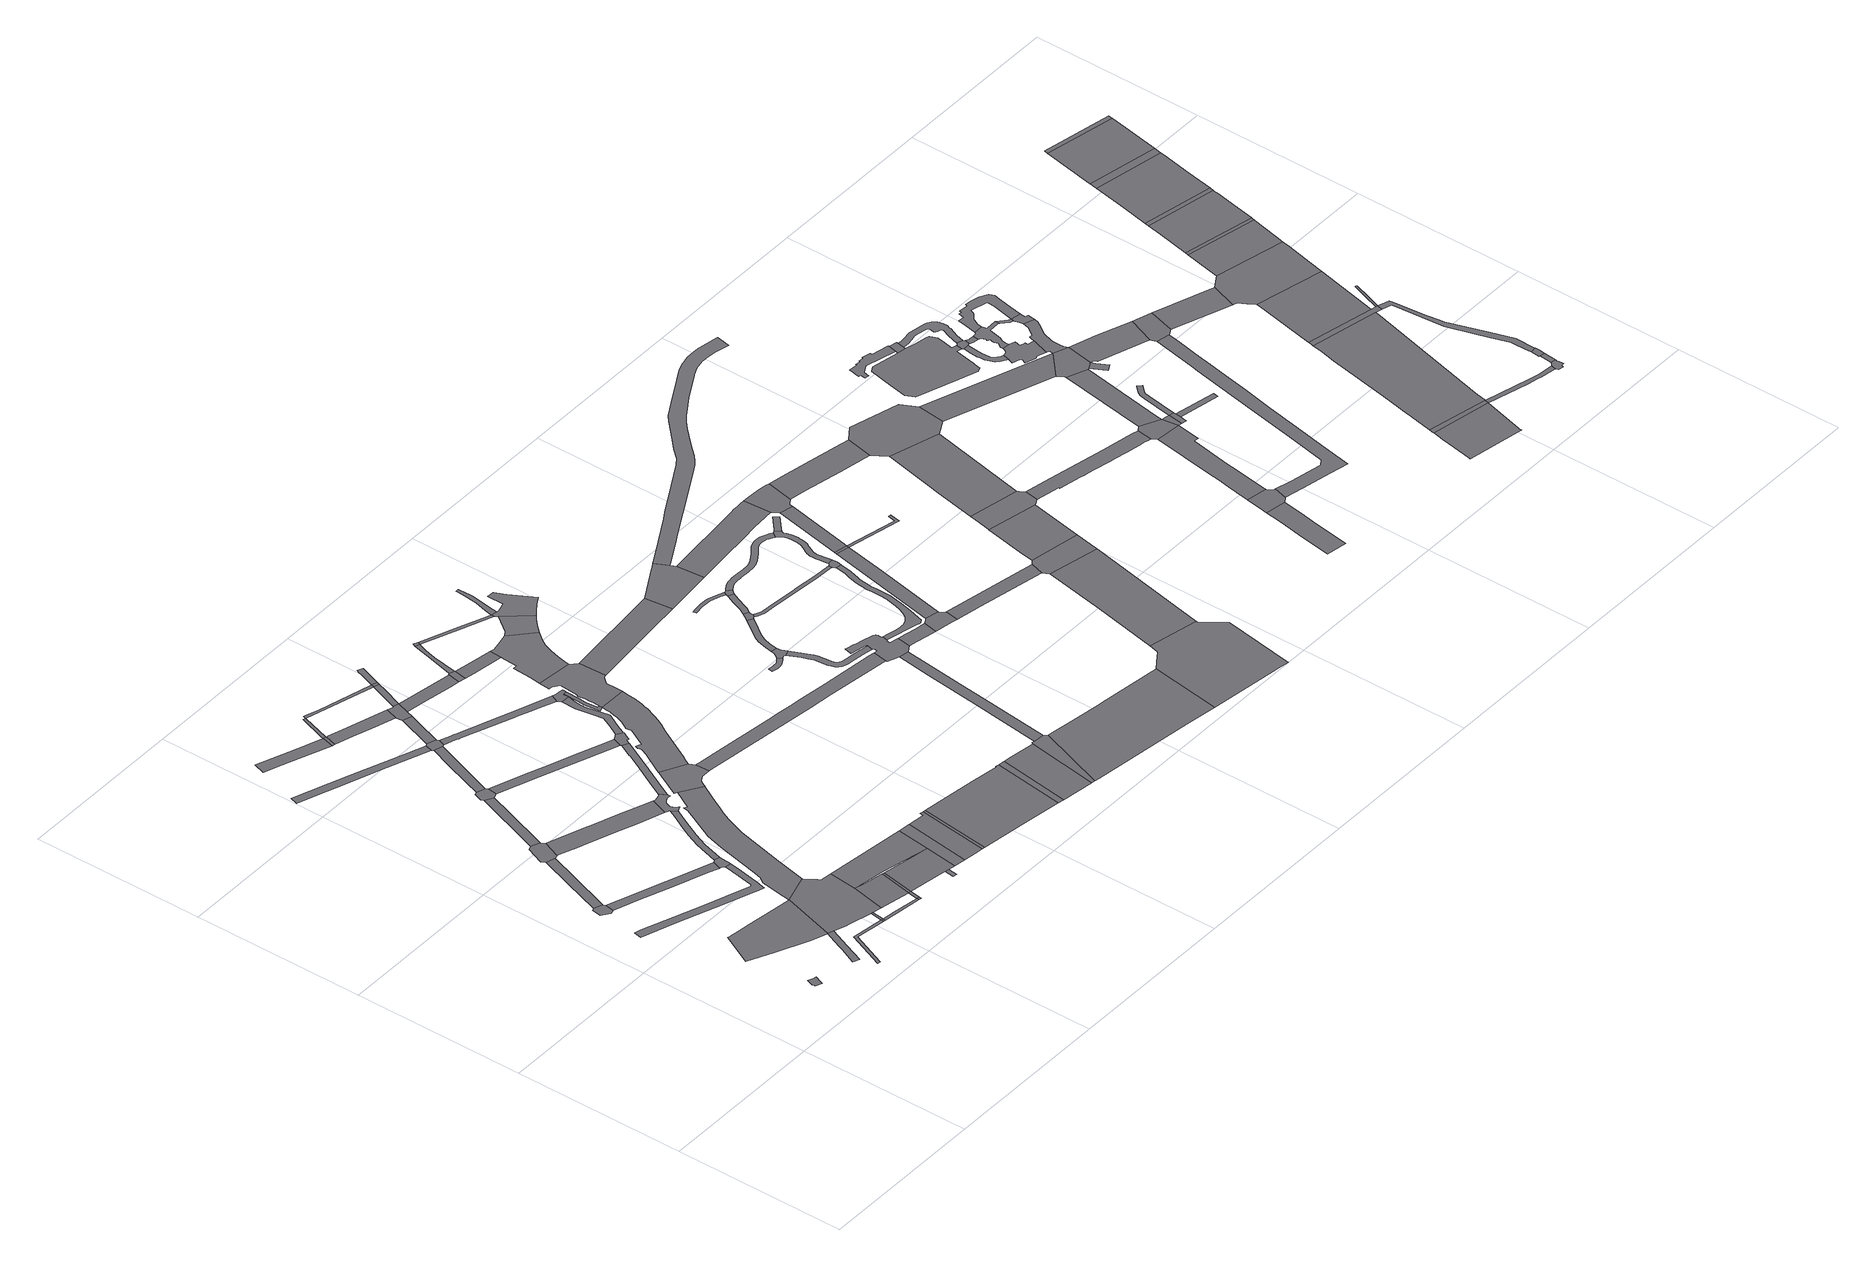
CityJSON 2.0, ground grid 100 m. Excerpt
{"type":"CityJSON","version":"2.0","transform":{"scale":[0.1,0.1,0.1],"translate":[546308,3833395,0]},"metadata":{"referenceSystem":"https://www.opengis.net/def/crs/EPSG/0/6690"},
"CityObjects":{
"road1":{"type":"Road","geometry":[{"type":"MultiSurface","lod":"1","boundaries":[[[0,1,2,3,4,5,6,7]]]}]},
"road2":{"type":"Road","geometry":[{"type":"MultiSurface","lod":"1","boundaries":[[[8,9,10,11,12,13,14]]]}]},
"road3":{"type":"Road","attributes":{"function":"1"},"geometry":[{"type":"MultiSurface","lod":"1","boundaries":[[[15,16,17,18,19,20,21,22,23,24,25,26,27,28,29,30,31,32]]]}]},
"road4":{"type":"Road","attributes":{"RoadStructureAttribute.sectionType":"1"},"geometry":[{"type":"MultiSurface","lod":"1","boundaries":[[[33,34,8,14,35,36]]]}]},
"road5":{"type":"Road","attributes":{"RoadStructureAttribute.sectionType":"1"},"geometry":[{"type":"MultiSurface","lod":"1","boundaries":[[[31,37,38,39,40,41,42,43]]]}]},
"road6":{"type":"Road","attributes":{"RoadStructureAttribute.sectionType":"1"},"geometry":[{"type":"MultiSurface","lod":"1","boundaries":[[[44,45,46,47,48,49,50,51,52,53,54,55,56,57,58,59,60,61,62,63,64,65]]]}]},
"road7":{"type":"Road","attributes":{"RoadStructureAttribute.sectionType":"1"},"geometry":[{"type":"MultiSurface","lod":"1","boundaries":[[[66,67,68,69,70,71]]]}]},
"road8":{"type":"Road","attributes":{"RoadStructureAttribute.sectionType":"1"},"geometry":[{"type":"MultiSurface","lod":"1","boundaries":[[[72,73,74,13,12,75,76,77,78,79]]]}]},
"road9":{"type":"Road","geometry":[{"type":"MultiSurface","lod":"1","boundaries":[[[80,81,82,83,84,85,33,36,86,87,88,89,90,91]]]}]},
"road10":{"type":"Road","geometry":[{"type":"MultiSurface","lod":"1","boundaries":[[[71,70,92,93]]]}]},
"road11":{"type":"Road","geometry":[{"type":"MultiSurface","lod":"1","boundaries":[[[94,71,93,95]]]}]},
"road12":{"type":"Road","geometry":[{"type":"MultiSurface","lod":"1","boundaries":[[[96,97,98,99,32,31,43,100,101,94,95,102,103,104,105]]]}]},
"road13":{"type":"Road","attributes":{"RoadStructureAttribute.sectionType":"1"},"geometry":[{"type":"MultiSurface","lod":"1","boundaries":[[[106,107,108,80,91,109,110]]]}]},
"road14":{"type":"Road","attributes":{"RoadStructureAttribute.sectionType":"1"},"geometry":[{"type":"MultiSurface","lod":"1","boundaries":[[[111,93,92,112,113,114]]]}]},
"road15":{"type":"Road","geometry":[{"type":"MultiSurface","lod":"1","boundaries":[[[115,116,117,79,78,118,119,120,65,64,121,122,123,124]]]}]},
"road16":{"type":"Road","attributes":{"RoadStructureAttribute.sectionType":"1"},"geometry":[{"type":"MultiSurface","lod":"1","boundaries":[[[125,126,127,128,129,130,131,132,133,134]]]}]},
"road17":{"type":"Road","attributes":{"RoadStructureAttribute.sectionType":"1"},"geometry":[{"type":"MultiSurface","lod":"1","boundaries":[[[135,136,137,138,139,140,141,142,143]]]}]},
"road18":{"type":"Road","attributes":{"RoadStructureAttribute.sectionType":"1"},"geometry":[{"type":"MultiSurface","lod":"1","boundaries":[[[144,145,146,147,148,88,87,149,150,151,152,153,154,155]]]}]},
"road19":{"type":"Road","geometry":[{"type":"MultiSurface","lod":"1","boundaries":[[[156,157,158,106,110,159,160,161]]]}]},
"road20":{"type":"Road","attributes":{"function":"1","RoadStructureAttribute.sectionType":"7"},"geometry":[{"type":"MultiSurface","lod":"1","boundaries":[[[162,104,103,163,164,165]]]}]},
"road21":{"type":"Road","geometry":[{"type":"MultiSurface","lod":"1","boundaries":[[[114,113,166,167]]]}]},
"road22":{"type":"Road","geometry":[{"type":"MultiSurface","lod":"1","boundaries":[[[164,168,114,167,169]]]}]},
"road23":{"type":"Road","attributes":{"RoadStructureAttribute.sectionType":"1"},"geometry":[{"type":"MultiSurface","lod":"1","boundaries":[[[170,171,172,173,174,175,115,124,176,177,178,179,180,181]]]}]},
"road24":{"type":"Road","geometry":[{"type":"MultiSurface","lod":"1","boundaries":[[[165,164,169,182]]]}]},
"road25":{"type":"Road","geometry":[{"type":"MultiSurface","lod":"1","boundaries":[[[143,142,183,184]]]}]},
"road26":{"type":"Road","attributes":{"RoadStructureAttribute.sectionType":"1"},"geometry":[{"type":"MultiSurface","lod":"1","boundaries":[[[185,186,187,188,189,190,191,192,193,194,195,196,197,198,32,99,199,200,201,202,203,204,205,206,207,208]]]}]},
"road27":{"type":"Road","attributes":{"RoadStructureAttribute.sectionType":"1"},"geometry":[{"type":"MultiSurface","lod":"1","boundaries":[[[209,210,211,156,161,212,213]]]}]},
"road28":{"type":"Road","attributes":{"RoadStructureAttribute.sectionType":"1"},"geometry":[{"type":"MultiSurface","lod":"1","boundaries":[[[214,215,143,184,216,217]]]}]},
"road29":{"type":"Road","attributes":{"RoadStructureAttribute.sectionType":"1"},"geometry":[{"type":"MultiSurface","lod":"1","boundaries":[[[105,104,218,219,220]]]}]},
"road30":{"type":"Road","geometry":[{"type":"MultiSurface","lod":"1","boundaries":[[[221,182,169,222,223,224,225,219]]]}]},
"road31":{"type":"Road","geometry":[{"type":"MultiSurface","lod":"1","boundaries":[[[223,226,227,224]]]}]},
"road32":{"type":"Road","geometry":[{"type":"MultiSurface","lod":"1","boundaries":[[[228,229,230,231,155,154,232,233,234,235,170,181,236,237,238,239,240,241,242,243,244,245,246,247]]]}]},
"road33":{"type":"Road","attributes":{"RoadStructureAttribute.sectionType":"1"},"geometry":[{"type":"MultiSurface","lod":"1","boundaries":[[[248,249,250,251,184,183,252,253,254,255]]]}]},
"road34":{"type":"Road","geometry":[{"type":"MultiSurface","lod":"1","boundaries":[[[256,134,133,209,213,257,258,259]]]}]},
"road35":{"type":"Road","attributes":{"RoadStructureAttribute.sectionType":"1"},"geometry":[{"type":"MultiSurface","lod":"1","boundaries":[[[260,261,262,263,160,159,264,265,266,267,268]]]}]},
"road36":{"type":"Road","attributes":{"RoadStructureAttribute.sectionType":"1"},"geometry":[{"type":"MultiSurface","lod":"1","boundaries":[[[269,256,259,270,271]]]}]},
"road37":{"type":"Road","attributes":{"RoadStructureAttribute.sectionType":"1"},"geometry":[{"type":"MultiSurface","lod":"1","boundaries":[[[272,273,274,275,217,276,277,278]]]}]},
"road38":{"type":"Road","geometry":[{"type":"MultiSurface","lod":"1","boundaries":[[[220,219,225,279,280]]]}]},
"road39":{"type":"Road","geometry":[{"type":"MultiSurface","lod":"1","boundaries":[[[281,282,283,255,254,269,271,284,285,286]]]}]},
"road40":{"type":"Road","attributes":{"RoadStructureAttribute.sectionType":"1"},"geometry":[{"type":"MultiSurface","lod":"1","boundaries":[[[287,288,289,290,291,292,228,247,293,294,295,296,297,298]]]}]},
"road41":{"type":"Road","geometry":[{"type":"MultiSurface","lod":"1","boundaries":[[[299,300,301,185,208,302,303,304,305,306,307,308]]]}]},
"road42":{"type":"Road","attributes":{"function":"1"},"geometry":[{"type":"MultiSurface","lod":"1","boundaries":[[[309,310,280,279,311,312,313]]]}]},
"road43":{"type":"Road","attributes":{"RoadStructureAttribute.sectionType":"1"},"geometry":[{"type":"MultiSurface","lod":"1","boundaries":[[[277,314,286,285,315,316]]]}]},
"road44":{"type":"Road","attributes":{"RoadStructureAttribute.sectionType":"1"},"geometry":[{"type":"MultiSurface","lod":"1","boundaries":[[[317,318,319,320,321,322,323,324,325,258,257,326,327,328,329,330,331,332,333,334,335,336,337,338]]]}]},
"road45":{"type":"Road","geometry":[{"type":"MultiSurface","lod":"1","boundaries":[[[313,312,339,340]]]}]},
"road46":{"type":"Road","geometry":[{"type":"MultiSurface","lod":"1","boundaries":[[[278,277,316,341]]]}]},
"road47":{"type":"Road","attributes":{"RoadStructureAttribute.sectionType":"1"},"geometry":[{"type":"MultiSurface","lod":"1","boundaries":[[[342,285,284,343,344,345,346]]]}]},
"road48":{"type":"Road","geometry":[{"type":"MultiSurface","lod":"1","boundaries":[[[347,268,267,287,298,348,349,350,351,352,353,354,355,356,357,358]]]}]},
"road49":{"type":"Road","attributes":{"RoadStructureAttribute.sectionType":"1"},"geometry":[{"type":"MultiSurface","lod":"1","boundaries":[[[359,360,361,278,341,362,363]]]}]},
"road50":{"type":"Road","attributes":{"RoadStructureAttribute.sectionType":"1"},"geometry":[{"type":"MultiSurface","lod":"1","boundaries":[[[364,365,366,367,368,369,370,371,372,373,374,375,376,377,378,379,380,381,382,383,384,385,386,387,388,389,299,308,390,391,392,393,394,395,396,397,398,399,400,401,402,403,404]]]}]},
"road51":{"type":"Road","attributes":{"RoadStructureAttribute.sectionType":"1"},"geometry":[{"type":"MultiSurface","lod":"1","boundaries":[[[405,406,407,408,409,410,411,347,358,412,413,414,415,416,417,418,419,420,421,422,423]]]}]},
"road52":{"type":"Road","geometry":[{"type":"MultiSurface","lod":"1","boundaries":[[[424,425,426,427,340,339,428,429,430]]]}]},
"road53":{"type":"Road","geometry":[{"type":"MultiSurface","lod":"1","boundaries":[[[431,432,346,345,433,434,435]]]}]},
"road54":{"type":"Road","geometry":[{"type":"MultiSurface","lod":"1","boundaries":[[[436,437,438,439,440,441,442,443,338,337,405,423,444,445,446]]]}]},
"road55":{"type":"Road","geometry":[{"type":"MultiSurface","lod":"1","boundaries":[[[445,447,448,449,450,451,364,452,453,454,455,456,446]]]}]},
"road56":{"type":"Road","attributes":{"RoadStructureAttribute.sectionType":"1"},"geometry":[{"type":"MultiSurface","lod":"1","boundaries":[[[457,458,431,435,459,460,461]]]}]},
"road57":{"type":"Road","attributes":{"RoadStructureAttribute.sectionType":"1"},"geometry":[{"type":"MultiSurface","lod":"1","boundaries":[[[462,434,433,463,464,465,466]]]}]},
"road58":{"type":"Road","geometry":[{"type":"MultiSurface","lod":"1","boundaries":[[[467,468,469,470,471,472,473,474,475,476,477,452,364,404,478,479,480,481,482,483,484]]]}]},
"road59":{"type":"Road","geometry":[{"type":"MultiSurface","lod":"1","boundaries":[[[485,457,461,486]]]}]},
"road60":{"type":"Road","geometry":[{"type":"MultiSurface","lod":"1","boundaries":[[[430,429,487,488]]]}]},
"road61":{"type":"Road","geometry":[{"type":"MultiSurface","lod":"1","boundaries":[[[489,490,491,466,465,492,493,494,467,484,495,496,497,498,499,500]]]}]},
"road62":{"type":"Road","attributes":{"RoadStructureAttribute.sectionType":"1"},"geometry":[{"type":"MultiSurface","lod":"1","boundaries":[[[501,502,503,504,505,506,507,508,509,510,307,306,511,512,513,514,515,516]]]}]},
"road63":{"type":"Road","attributes":{"RoadStructureAttribute.sectionType":"1"},"geometry":[{"type":"MultiSurface","lod":"1","boundaries":[[[517,518,486,461,519,520,521]]]}]},
"road64":{"type":"Road","attributes":{"RoadStructureAttribute.sectionType":"1"},"geometry":[{"type":"MultiSurface","lod":"1","boundaries":[[[522,523,488,487,524,525]]]}]},
"road65":{"type":"Road","geometry":[{"type":"MultiSurface","lod":"1","boundaries":[[[526,525,524,527,528,529,530,531]]]}]},
"road66":{"type":"Road","attributes":{"RoadStructureAttribute.sectionType":"1"},"geometry":[{"type":"MultiSurface","lod":"1","boundaries":[[[532,533,534,489,500,535,536,537]]]}]},
"road67":{"type":"Road","attributes":{"RoadStructureAttribute.sectionType":"1"},"geometry":[{"type":"MultiSurface","lod":"1","boundaries":[[[538,539,540,541,542,543,544,545,546,547,521,548]]]}]},
"road68":{"type":"Road","attributes":{"RoadStructureAttribute.sectionType":"1"},"geometry":[{"type":"MultiSurface","lod":"1","boundaries":[[[549,483,482,550,551]]]}]},
"road69":{"type":"Road","geometry":[{"type":"MultiSurface","lod":"1","boundaries":[[[552,553,554,548,521,520,555,556,532,537,557,558,559,560,561]]]}]},
"road70":{"type":"Road","geometry":[{"type":"MultiSurface","lod":"1","boundaries":[[[562,563,564,565,566,567,568,569,570,571,572,573,574,575,576,577]]]}]},
"road71":{"type":"Road","geometry":[{"type":"MultiSurface","lod":"1","boundaries":[[[578,579,580,581,562,577,582,583,584,585,586,587,588]]]}]},
"road72":{"type":"Road","attributes":{"RoadStructureAttribute.sectionType":"1"},"geometry":[{"type":"MultiSurface","lod":"1","boundaries":[[[589,590,591,531,530,592,593,594,595]]]}]},
"road73":{"type":"Road","attributes":{"function":"1"},"geometry":[{"type":"MultiSurface","lod":"1","boundaries":[[[596,597,598,599,528,527,600,601,602,603]]]}]},
"road74":{"type":"Road","attributes":{"RoadStructureAttribute.sectionType":"1"},"geometry":[{"type":"MultiSurface","lod":"1","boundaries":[[[604,605,606,607,608,609,610,611,612,613,614,615,616,617,618,585,584,619,620,621,622,623,624,625,626,627,628,629,630,631,632,633,634,635]]]}]},
"road75":{"type":"Road","attributes":{"RoadStructureAttribute.sectionType":"1"},"geometry":[{"type":"MultiSurface","lod":"1","boundaries":[[[636,637,638,639,640,641,578,588,642,643,644,645,646,647]]]}]},
"road76":{"type":"Road","geometry":[{"type":"MultiSurface","lod":"1","boundaries":[[[648,649,650,636,647,651,652,653,654,655,656,657]]]}]},
"road77":{"type":"Road","geometry":[{"type":"MultiSurface","lod":"1","boundaries":[[[658,659,660,661,662,663,664,665,666,667,668,669,670,671,672,635,634,673,674,675,516,515,676,677,678,679,589,595,680,681,682,683,684,685,686]]]}]},
"road78":{"type":"Road","geometry":[{"type":"MultiSurface","lod":"1","boundaries":[[[687,688,689,690,691,692,693,694,695,696,697,698,699,700,701,702,703,704,705,706,707,708]]]}]},
"road79":{"type":"Road","attributes":{"RoadStructureAttribute.sectionType":"1"},"geometry":[{"type":"MultiSurface","lod":"1","boundaries":[[[709,710,711,712,713,648,657,714,715,716,717,718]]]}]},
"road80":{"type":"Road","geometry":[{"type":"MultiSurface","lod":"1","boundaries":[[[719,720,721,549,551,722,723,724,725]]]}]},
"road81":{"type":"Road","geometry":[{"type":"MultiSurface","lod":"1","boundaries":[[[726,727,708,707,709,718,728,729]]]}]},
"road82":{"type":"Road","attributes":{"RoadStructureAttribute.sectionType":"1"},"geometry":[{"type":"MultiSurface","lod":"1","boundaries":[[[730,731,682,681,732,733,734,735]]]}]},
"road83":{"type":"Road","attributes":{"RoadStructureAttribute.sectionType":"1"},"geometry":[{"type":"MultiSurface","lod":"1","boundaries":[[[736,737,738,739,740,741,742,654,653,743,744,745,746,747,748,749,750,751]]]}]},
"road84":{"type":"Road","attributes":{"RoadStructureAttribute.sectionType":"1"},"geometry":[{"type":"MultiSurface","lod":"1","boundaries":[[[752,753,754,755,756,757,758,759,760,761,762,763,764,765,766,767,768,769,770,771,772,773,774,775,776,686,685,777,778,779,780,781,782,783,784,785,786,787,788,789,790,791,792,793,794,795,796,797,798,799,800,801,802]]]}]},
"road85":{"type":"Road","geometry":[{"type":"MultiSurface","lod":"1","boundaries":[[[803,804,735,734,805,806,807,808,809,810]]]}]},
"road86":{"type":"Road","attributes":{"RoadStructureAttribute.sectionType":"1"},"geometry":[{"type":"MultiSurface","lod":"1","boundaries":[[[811,812,813,814,815,816,817,818,819,820,821,822,823,824,825,826,827,828,829,830,831,832,726,729,833,834,835,836,837,838,839,840,841,842,843,844,845,846,847,848,849,850,851,852,853,854,855]]]}]},
"road87":{"type":"Road","attributes":{"RoadStructureAttribute.sectionType":"1"},"geometry":[{"type":"MultiSurface","lod":"1","boundaries":[[[856,803,810,857,858]]]}]},
"road88":{"type":"Road","geometry":[{"type":"MultiSurface","lod":"1","boundaries":[[[859,860,861,862,603,602,863,864,865,866,867,868,869,870]]]}]},
"road89":{"type":"Road","attributes":{"RoadStructureAttribute.sectionType":"1"},"geometry":[{"type":"MultiSurface","lod":"1","boundaries":[[[871,872,873,874,875,724,723,876,877,878,879,880,881,882]]]}]},
"road90":{"type":"Road","geometry":[{"type":"MultiSurface","lod":"1","boundaries":[[[883,884,885,886,887,888,889,751,750,890,891,752,802]]]}]},
"road91":{"type":"Road","attributes":{"RoadStructureAttribute.sectionType":"1"},"geometry":[{"type":"MultiSurface","lod":"1","boundaries":[[[892,855,854,893,894,895,896,897,898,899,900,901,902,903,904,905,906,907,908,909,910,911,912,913,914,915,887,886,916,917,918,919,920,921,922,923,924,925,926,927,928,929,930,931,932,933,934,935,936,937,938]]]}]},
"road92":{"type":"Road","attributes":{"RoadStructureAttribute.sectionType":"1"},"geometry":[{"type":"MultiSurface","lod":"1","boundaries":[[[808,807,939,940,941]]]}]},
"road93":{"type":"Road","geometry":[{"type":"MultiSurface","lod":"1","boundaries":[[[942,856,858,943]]]}]},
"road94":{"type":"Road","geometry":[{"type":"MultiSurface","lod":"1","boundaries":[[[944,945,946,947,948,949,892,938]]]}]},
"road95":{"type":"Road","attributes":{"RoadStructureAttribute.sectionType":"1"},"geometry":[{"type":"MultiSurface","lod":"1","boundaries":[[[950,942,943,951,952,953]]]}]},
"road96":{"type":"Road","attributes":{"RoadStructureAttribute.sectionType":"1"},"geometry":[{"type":"MultiSurface","lod":"1","boundaries":[[[954,955,859,870,956]]]}]},
"road97":{"type":"Road","attributes":{"RoadStructureAttribute.sectionType":"1"},"geometry":[{"type":"MultiSurface","lod":"1","boundaries":[[[957,958,959,960,943,858]]]}]},
"road98":{"type":"Road","geometry":[{"type":"MultiSurface","lod":"1","boundaries":[[[961,962,963,964,882,881,950,953,965,966,967]]]}]},
"road99":{"type":"Road","geometry":[{"type":"MultiSurface","lod":"1","boundaries":[[[968,941,940,954,956,969,970]]]}]},
"road100":{"type":"Road","attributes":{"RoadStructureAttribute.sectionType":"1"},"geometry":[{"type":"MultiSurface","lod":"1","boundaries":[[[971,972,973,974,975,976,977,978,979,980,981,982,983,984,985,986,987,988,989,990,991,992,993,994,995,996,997,998,999,1000,719,725,1001,1002,1003,1004,1005,1006,1007,1008,1009,1010,1011,1012,1013,1014,1015,1016,1017,1018,1019,1020,1021,1022,1023,1024,1025,1026,1027,1028,1029,1030,1031,1032,1033,1034,1035,1036]]]}]},
"road101":{"type":"Road","attributes":{"RoadStructureAttribute.sectionType":"1"},"geometry":[{"type":"MultiSurface","lod":"1","boundaries":[[[1037,1038,1039,968,970,1040]]]}]},
"road102":{"type":"Road","attributes":{"RoadStructureAttribute.sectionType":"1"},"geometry":[{"type":"MultiSurface","lod":"1","boundaries":[[[1041,1042,1043,967,966,1044,1045,1046,1047]]]}]},
"road103":{"type":"Road","geometry":[{"type":"MultiSurface","lod":"1","boundaries":[[[1048,1049,1050,1051,1037,1040,1052,1053,1054,1055,1056,1057]]]}]},
"road104":{"type":"Road","attributes":{"RoadStructureAttribute.sectionType":"1"},"geometry":[{"type":"MultiSurface","lod":"1","boundaries":[[[1058,1059,1060,1061,1048,1057,1062]]]}]},
"road105":{"type":"Road","geometry":[{"type":"MultiSurface","lod":"1","boundaries":[[[1063,1064,1065,1047,1046,1058,1062,1066,1067,1068]]]}]},
"road106":{"type":"Road","attributes":{"RoadStructureAttribute.sectionType":"1"},"geometry":[{"type":"MultiSurface","lod":"1","boundaries":[[[1069,1070,1071,1072,1073,1074,1075,1076,1077]]]}]},
"road107":{"type":"Road","attributes":{"RoadStructureAttribute.sectionType":"1"},"geometry":[{"type":"MultiSurface","lod":"1","boundaries":[[[1078,1079,1080,1055,1054,1081,1082,1083,1084,1085,1086,1087,1088,1089,1090,1091,1092,1093,1094,1095]]]}]},
"road108":{"type":"Road","geometry":[{"type":"MultiSurface","lod":"1","boundaries":[[[1096,1097,1098,1069,1077,1099,1100,1101,1102,1103,1104]]]}]},
"road109":{"type":"Road","attributes":{"RoadStructureAttribute.sectionType":"1"},"geometry":[{"type":"MultiSurface","lod":"1","boundaries":[[[1105,1106,1107,1108,1109,1096,1104,1110,1111,1112,1113,1114,1115,1116]]]}]},
"road110":{"type":"Road","geometry":[{"type":"MultiSurface","lod":"1","boundaries":[[[1117,1118,1119,1120,1121,1122,1123,1124,1125,1126,1127,1128,1129,1130,1131,1132,1133,1134]]]}]},
"road111":{"type":"Road","geometry":[{"type":"MultiSurface","lod":"1","boundaries":[[[1135,1095,1094,1136,1105,1116,1137]]]}]},
"road112":{"type":"Road","attributes":{"RoadStructureAttribute.sectionType":"1"},"geometry":[{"type":"MultiSurface","lod":"1","boundaries":[[[1067,1066,1138,1139]]]}]},
"road113":{"type":"Road","geometry":[{"type":"MultiSurface","lod":"1","boundaries":[[[1140,1141,1142,1143,1144,1145,1146,1147,1148,1149,1150,1151,1152,1153,1154,1155,1156,1157,1158,1159,1160,1161]]]}]},
"road114":{"type":"Road","attributes":{"RoadStructureAttribute.sectionType":"1"},"geometry":[{"type":"MultiSurface","lod":"1","boundaries":[[[1162,1163,1137,1116,1164,1165]]]}]},
"road115":{"type":"Road","geometry":[{"type":"MultiSurface","lod":"1","boundaries":[[[1165,1164,1166,1167,1168,1169]]]}]},
"road116":{"type":"Road","geometry":[{"type":"MultiSurface","lod":"1","boundaries":[[[1170,1134,1133,1161,1160,1171,1172]]]}]},
"road117":{"type":"Road","attributes":{"RoadStructureAttribute.sectionType":"1"},"geometry":[{"type":"MultiSurface","lod":"1","boundaries":[[[1173,1135,1137,1174,1175]]]}]},
"road118":{"type":"Road","attributes":{"RoadStructureAttribute.sectionType":"1"},"geometry":[{"type":"MultiSurface","lod":"1","boundaries":[[[1176,1177,1178,1179,1180,1181,1182,1183,1184,1185,1186,1101,1100,1187,1188,1189,1190,1191,1192,1193,1194,1195,1196,1197,1198,1199]]]}]},
"road119":{"type":"Road","attributes":{"RoadStructureAttribute.sectionType":"1"},"geometry":[{"type":"MultiSurface","lod":"1","boundaries":[[[1200,1201,1202,1203,1204,1205,1206,1207,1165,1169]]]}]},
"road120":{"type":"Road","geometry":[{"type":"MultiSurface","lod":"1","boundaries":[[[1208,1209,1168,1167]]]}]},
"road121":{"type":"Road","geometry":[{"type":"MultiSurface","lod":"1","boundaries":[[[1210,1211,1212,1213,1214,1215,1216,1217,1218,1219,1220,1221,1222,1223,1224,1225,1226,1227,1228,1229,1230,1231]]]}]},
"road122":{"type":"Road","geometry":[{"type":"MultiSurface","lod":"1","boundaries":[[[1232,1233,1234,1235,1236,1237,1238,1239,1240,1241,1242,1243,1244,1245,1172,1171,1246,1247,1248,1249,1250,1251,1252,1253,1254,1255,1256,1257,1258,1259,1260,1261,1262,1263,1264]]]}]},
"road123":{"type":"Road","geometry":[{"type":"MultiSurface","lod":"1","boundaries":[[[1263,1265,1153,1152,1220,1219,1266,1267,1268,1269,1270,1264]]]}]},
"road124":{"type":"Road","geometry":[{"type":"MultiSurface","lod":"1","boundaries":[[[1139,1138,1271,1173,1175,1272,1273,1274]]]}]},
"road125":{"type":"Road","geometry":[{"type":"MultiSurface","lod":"1","boundaries":[[[1275,1276,1269,1268,1277,1278,1279]]]}]},
"road126":{"type":"Road","geometry":[{"type":"MultiSurface","lod":"1","boundaries":[[[1280,1281,1282,1283,1231,1230,1284,1285,1286,1287,1288,1289,1290,1291,1292,1293,1294,1295,1296,1297,1298]]]}]},
"road127":{"type":"Road","attributes":{"RoadStructureAttribute.sectionType":"1"},"geometry":[{"type":"MultiSurface","lod":"1","boundaries":[[[1299,1300,1301,1302,1273,1272]]]}]},
"road128":{"type":"Road","attributes":{"RoadStructureAttribute.sectionType":"1"},"geometry":[{"type":"MultiSurface","lod":"1","boundaries":[[[1303,1304,1279,1278,1305,1306,1307,1308,1309,1310,1311,1312,1313,1314,1315,1316,1317,1280,1298,1318,1319,1320,1321,1322,1323,1324,1325,1326,1327,1328,1329]]]}]},
"road129":{"type":"Road","geometry":[{"type":"MultiSurface","lod":"1","boundaries":[[[1330,1331,1332,1333,1334,1292,1291,1335,1139,1274,1336,1337,1338,1339,1340,1341,1342,1343]]]}]},
"road130":{"type":"Road","geometry":[{"type":"MultiSurface","lod":"1","boundaries":[[[1344,1345,1326,1325,1346,1347,1348]]]}]},
"road131":{"type":"Road","geometry":[{"type":"MultiSurface","lod":"1","boundaries":[[[1349,1350,1351,1352,1353,1354,1355,1356,1357,1358,1359,1360,1361,1362,1363,1303,1329,1364,1365,1366,1367,1368,1369,1370,1371,1372,1373,1348,1374]]]}]},
"road132":{"type":"Road","attributes":{"RoadStructureAttribute.sectionType":"1"},"geometry":[{"type":"MultiSurface","lod":"1","boundaries":[[[1375,1274,1273,1376,1377,1378,1379]]]}]},
"road133":{"type":"Road","geometry":[{"type":"MultiSurface","lod":"1","boundaries":[[[1380,1381,1382,1383,1384,1385,1386,1387,1388,1389]]]}]},
"road134":{"type":"Road","geometry":[{"type":"MultiSurface","lod":"1","boundaries":[[[1348,1347,1390,1391,1330,1343,1392,1393,1394,1374]]]}]},
"road135":{"type":"Road","geometry":[{"type":"MultiSurface","lod":"1","boundaries":[[[1395,1396,1397,1380,1389,1398]]]}]},
"road136":{"type":"Road","geometry":[{"type":"MultiSurface","lod":"1","boundaries":[[[1379,1378,1176,1199,1399,1400]]]}]},
"road137":{"type":"Road","attributes":{"function":"3","RoadStructureAttribute.sectionType":"1"},"geometry":[{"type":"MultiSurface","lod":"1","boundaries":[[[1401,1402,1403,1404,1405,1406,1407,1408,1395,1398,1409,1410,1411,1412,1413,1414]]]}]},
"road138":{"type":"Road","attributes":{"RoadStructureAttribute.sectionType":"1"},"geometry":[{"type":"MultiSurface","lod":"1","boundaries":[[[1400,1399,1415,1416,1417,1418]]]}]},
"road139":{"type":"Road","attributes":{"RoadStructureAttribute.sectionType":"1"},"geometry":[{"type":"MultiSurface","lod":"1","boundaries":[[[1419,1420,1421,1398,1389,1422,1423,1424,1425,1426]]]}]},
"road140":{"type":"Road","geometry":[{"type":"MultiSurface","lod":"1","boundaries":[[[1427,1428,1401,1414,1429,1430,1431,1432,1433]]]}]},
"road141":{"type":"Road","attributes":{"function":"3","RoadStructureAttribute.sectionType":"1"},"geometry":[{"type":"MultiSurface","lod":"1","boundaries":[[[1434,1427,1433,1435]]]}]},
"road142":{"type":"Road","geometry":[{"type":"MultiSurface","lod":"1","boundaries":[[[1436,1437,1438,1426,1425,1439,1440,1441,1442,1443,1444,1445,1446,1447,1448]]]}]},
"road143":{"type":"Road","attributes":{"RoadStructureAttribute.sectionType":"1"},"geometry":[{"type":"MultiSurface","lod":"1","boundaries":[[[1449,1450,1436,1448,1451]]]}]},
"road144":{"type":"Road","geometry":[{"type":"MultiSurface","lod":"1","boundaries":[[[1452,1453,1454,1449,1451,1455]]]}]},
"road145":{"type":"Road","attributes":{"RoadStructureAttribute.sectionType":"1"},"geometry":[{"type":"MultiSurface","lod":"1","boundaries":[[[1456,1457,1458,1459,1460,1461,1462,1463,1464,1465,1431,1430,1466,1467,1468,1469,1470,1471,1472,1453,1452]]]}]},
"road146":{"type":"Road","geometry":[{"type":"MultiSurface","lod":"1","boundaries":[[[1473,1418,1417,1474,1475,1434,1435,1476,1477,1478,1479]]]}]},
"road147":{"type":"Road","geometry":[{"type":"MultiSurface","lod":"1","boundaries":[[[1480,1481,1482,1483,1484,1485,1486,1432,1431]]]}]},
"road148":{"type":"Road","attributes":{"function":"3","RoadStructureAttribute.sectionType":"1"},"geometry":[{"type":"MultiSurface","lod":"1","boundaries":[[[1487,1473,1479,1488,1489,1490]]]}]},
"road149":{"type":"Road","geometry":[{"type":"MultiSurface","lod":"1","boundaries":[[[1491,1487,1490,1492]]]}]},
"road150":{"type":"Road","attributes":{"function":"3","RoadStructureAttribute.sectionType":"1"},"geometry":[{"type":"MultiSurface","lod":"1","boundaries":[[[1493,1494,1491,1492,1495,1496,1497,1498,1499]]]}]},
"road151":{"type":"Road","geometry":[{"type":"MultiSurface","lod":"1","boundaries":[[[1500,1493,1499,1501]]]}]},
"road152":{"type":"Road","attributes":{"function":"3","RoadStructureAttribute.sectionType":"1"},"geometry":[{"type":"MultiSurface","lod":"1","boundaries":[[[1502,1503,1504,1500,1501,1505,1506,1507]]]}]},
"road153":{"type":"Road","geometry":[{"type":"MultiSurface","lod":"1","boundaries":[[[1508,1509,1502,1507,1510]]]}]},
"road154":{"type":"Road","attributes":{"function":"3","RoadStructureAttribute.sectionType":"1"},"geometry":[{"type":"MultiSurface","lod":"1","boundaries":[[[1511,1508,1510,1512,1513]]]}]},
"road155":{"type":"Road","geometry":[{"type":"MultiSurface","lod":"1","boundaries":[[[1514,1511,1513,1515]]]}]}
},
"vertices":[
[484,316,0],[452,328,0],[439,291,0],[443,276,0],[443,273,0],[478,259,0],[483,274,0],[499,311,0],
[252,1506,0],[239,1502,0],[228,1449,0],[273,1415,0],[301,1423,0],[309,1475,0],[301,1489,0],
[797,803,0],[764,807,0],[719,813,0],[668,820,0],[597,830,0],[585,831,0],[485,844,0],[482,844,0],[480,845,0],[477,845,0],[385,661,0],[455,626,0],[525,591,0],[696,515,0],[713,508,0],[801,479,0],[803,478,0],[897,790,0],
[396,1915,0],[329,1725,0],[391,1740,0],[447,1898,0],
[793,454,0],[759,372,0],[748,345,0],[704,243,0],[739,228,0],[786,343,0],[838,468,0],
[893,1101,0],[877,1014,0],[876,1011,0],[863,1004,0],[774,1036,0],[618,1091,0],[442,1154,0],[260,1220,0],[226,1231,0],[215,1186,0],[404,1119,0],[530,1075,0],[677,1022,0],[822,971,0],[864,956,0],[895,945,0],[904,983,0],[910,1007,0],[918,1039,0],[936,1143,0],[943,1190,0],[910,1195,0],
[862,360,0],[770,138,0],[785,136,0],[872,344,0],[1049,320,0],[1051,335,0],
[745,1319,0],[549,1390,0],[385,1448,0],[440,1373,0],[631,1303,0],[821,1236,0],[883,1213,0],[902,1264,0],
[448,2051,0],[447,2050,0],[431,2044,0],[424,2042,0],[383,1939,0],[387,1933,0],[464,1904,0],[470,1906,0],[511,2009,0],[506,2016,0],[497,2031,0],[497,2032,0],
[1059,319,0],[1061,333,0],
[1061,407,0],[1071,405,0],
[1119,762,0],[1107,780,0],[1102,787,0],[1066,840,0],[914,442,0],[924,440,0],[1077,404,0],[1127,394,0],[1166,592,0],[1185,754,0],
[594,2455,0],[558,2360,0],[491,2173,0],[594,2303,0],[639,2428,0],
[1140,323,0],[1138,308,0],[1291,287,0],[1293,301,0],
[917,1274,0],[916,1269,0],[914,1268,0],[893,1210,0],[903,1206,0],[908,1198,0],[946,1204,0],[946,1206,0],[947,1218,0],[949,1264,0],
[575,3011,0],[390,3079,0],[228,3138,0],[22,3213,0],[9,3169,0],[110,3133,0],[285,3069,0],[504,2990,0],[744,2903,0],[756,2945,0],
[417,3406,0],[304,3447,0],[213,3480,0],[120,3514,0],[97,3448,0],[202,3410,0],[373,3347,0],[473,3310,0],[490,3380,0],
[1038,1820,0],[910,1866,0],[748,1924,0],[746,1925,0],[640,1963,0],[563,1873,0],[564,1872,0],[659,1838,0],[818,1781,0],[911,1748,0],[1063,1695,0],[1100,1797,0],
[620,2523,0],[604,2520,0],[584,2471,0],[668,2440,0],[675,2495,0],[668,2506,0],
[1230,575,0],[1259,368,0],[1302,361,0],[1338,555,0],
[1305,285,0],[1308,299,0],
[1295,313,0],[1316,359,0],
[1087,1676,0],[1060,1623,0],[1029,1564,0],[992,1491,0],[961,1413,0],[947,1376,0],[961,1300,0],[985,1383,0],[1018,1464,0],[1054,1535,0],[1093,1613,0],[1115,1652,0],
[1353,552,0],
[488,3306,0],[508,3375,0],
[1228,1742,0],[1167,1634,0],[1148,1644,0],[1147,1618,0],[1116,1557,0],[1044,1411,0],[1017,1307,0],[958,1054,0],[948,1008,0],[944,1003,0],[923,977,0],[919,958,0],[919,952,0],[905,856,0],[1104,1020,0],[1142,1177,0],[1165,1267,0],[1176,1305,0],[1196,1367,0],[1215,1414,0],[1238,1466,0],[1261,1511,0],[1279,1547,0],[1347,1667,0],
[752,2889,0],[706,2766,0],[649,2607,0],[754,2744,0],[802,2875,0],
[547,3549,0],[493,3391,0],[511,3383,0],[564,3544,0],
[1359,563,0],[1634,503,0],[1658,698,0],
[1543,516,0],[1532,323,0],[1545,322,0],[1569,318,0],[1608,313,0],
[1537,267,0],[1561,264,0],
[1158,1811,0],[1154,1802,0],[1116,1792,0],[1109,1794,0],[1082,1688,0],[1084,1687,0],[1090,1685,0],[1090,1682,0],[1142,1665,0],[1140,1667,0],[1127,1678,0],[1120,1694,0],[1118,1706,0],[1120,1719,0],[1127,1735,0],[1137,1745,0],[1154,1754,0],[1167,1756,0],[1182,1753,0],[1181,1770,0],
[711,3314,0],[602,3346,0],[520,3372,0],[518,3372,0],[592,3275,0],[719,3234,0],[839,3197,0],[861,3269,0],
[771,2953,0],[816,2881,0],[828,2920,0],[822,2933,0],
[1287,2273,0],[1146,2325,0],[1019,2371,0],[904,2412,0],[905,2354,0],[1050,2301,0],[1172,2256,0],[1345,2194,0],[1364,2246,0],
[845,3158,0],[874,3079,0],[897,3140,0],
[965,3453,0],[657,3535,0],[582,3559,0],[568,3562,0],[958,3435,0],[964,3434,0],[971,3451,0],
[1676,303,0],[1730,689,0],
[900,3259,0],[896,3257,0],[896,3259,0],[912,3182,0],[935,3253,0],[901,3262,0],
[1348,2187,0],[1317,2120,0],[1314,2114,0],[1307,2099,0],[1263,2011,0],[1203,1899,0],[1193,1793,0],[1231,1866,0],[1282,1965,0],[1337,2070,0],[1353,2102,0],[1385,2168,0],
[1294,1913,0],[1279,1882,0],[1211,1752,0],[1348,1668,0],[1353,1679,0],[1369,1706,0],[1401,1726,0],[1457,1725,0],[1454,1806,0],[1438,1840,0],
[1828,699,0],[1825,678,0],[1748,293,0],[1797,286,0],[1849,696,0],
[932,3346,0],[981,3379,0],[996,3422,0],
[1228,2774,0],[1215,2779,0],[1052,2838,0],[999,2858,0],[963,2870,0],[922,2886,0],[912,2889,0],[900,2894,0],[894,2896,0],[880,2858,0],[888,2855,0],[900,2851,0],[908,2848,0],[1089,2781,0],[1202,2739,0],[1213,2735,0],[1214,2735,0],[1306,2699,0],[1307,2699,0],[1332,2689,0],[1427,2652,0],[1446,2696,0],
[1812,284,0],[1864,694,0],
[1003,3440,0],
[938,3252,0],[1017,3165,0],[1198,3135,0],[1252,3126,0],[1265,3198,0],
[1399,2262,0],[1398,2192,0],[1399,2195,0],[1406,2192,0],[1410,2190,0],[1410,2191,0],[1413,2197,0],[1429,2227,0],[1434,2237,0],[1435,2239,0],[1433,2240,0],[1434,2242,0],
[1016,3577,0],[1009,3557,0],[1003,3540,0],[1019,3484,0],[1047,3562,0],
[1528,2446,0],[1527,2435,0],[1525,2420,0],[1522,2393,0],[1515,2362,0],[1514,2355,0],[1510,2341,0],[1508,2331,0],[1496,2301,0],[1476,2266,0],[1469,2254,0],[1474,2221,0],[1437,2152,0],[1417,2116,0],[1410,2119,0],[1407,2120,0],[1404,2121,0],[1387,2129,0],[1384,2121,0],[1379,2111,0],[1385,2100,0],[1386,2091,0],[1385,2090,0],[1385,2085,0],[1369,2050,0],[1305,1934,0],[1453,1871,0],[1467,1896,0],[1568,2081,0],[1584,2111,0],[1599,2136,0],[1617,2171,0],[1622,2180,0],[1626,2189,0],[1636,2213,0],[1654,2262,0],[1662,2289,0],[1669,2311,0],[1680,2367,0],[1684,2402,0],[1688,2445,0],
[1442,2629,0],[1437,2547,0],[1438,2542,0],[1454,2452,0],[1465,2388,0],[1432,2323,0],[1405,2274,0],[1438,2250,0],[1461,2297,0],[1500,2373,0],[1502,2377,0],[1501,2381,0],[1488,2459,0],[1476,2519,0],[1477,2530,0],[1478,2544,0],[1480,2588,0],[1489,2612,0],[1490,2626,0],
[2350,633,0],[2350,628,0],[2187,652,0],[2007,676,0],[2075,249,0],[2311,214,0],[2369,631,0],
[1274,3205,0],[1270,3202,0],[1293,3119,0],[1305,3190,0],[1306,3194,0],
[1516,2673,0],[1517,2685,0],[1499,2687,0],[1496,2687,0],[1493,2687,0],[1490,2688,0],[1477,2689,0],[1466,2689,0],[1492,2661,0],[1496,2662,0],[1515,2661,0],
[1491,2575,0],[1489,2544,0],[1488,2528,0],[1500,2437,0],[1511,2441,0],[1526,2467,0],[1516,2464,0],[1508,2529,0],[1509,2542,0],[1511,2574,0],
[1341,3468,0],[1305,3325,0],[1330,3341,0],[1349,3408,0],[1366,3458,0],
[1411,3174,0],[1351,3109,0],[1525,3081,0],[1532,3080,0],[1537,3152,0],
[1488,2805,0],[1482,2742,0],[1504,2740,0],[1539,2714,0],[1529,2604,0],[1522,2595,0],[1529,2550,0],[1530,2529,0],[1530,2505,0],[1529,2476,0],[1528,2467,0],[1690,2503,0],[1689,2534,0],[1690,2548,0],[1719,2584,0],[1736,2587,0],[1729,2748,0],[1694,2785,0],
[1349,3486,0],[1374,3476,0],
[2348,209,0],[2407,626,0],
[1677,3172,0],[1603,3154,0],[1562,3148,0],[1525,2978,0],[1502,2979,0],[1495,2871,0],[1699,2822,0],[1709,2866,0],[1724,2918,0],[1744,2971,0],[1765,3007,0],[1803,3054,0],
[2660,1660,0],[2348,1696,0],[2214,1712,0],[2168,1717,0],[2123,1722,0],[2036,1733,0],[1955,1743,0],[1580,1790,0],[1476,1803,0],[1471,1804,0],[1470,1724,0],[1570,1710,0],[2159,1637,0],[2299,1621,0],[2673,1571,0],[2688,1656,0],
[1747,3333,0],[1596,3391,0],[1595,3370,0],[1765,3304,0],[1768,3325,0],
[2598,600,0],[2455,619,0],[2539,181,0],[2602,599,0],
[2609,607,0],[2558,178,0],[2701,581,0],[2688,599,0],[2687,600,0],[2624,605,0],
[1779,3289,0],[1777,3288,0],[1705,3189,0],[1841,3096,0],[1877,3129,0],[1898,3147,0],
[1805,3347,0],[1826,3485,0],[1826,3508,0],[1825,3537,0],[1825,3575,0],[1808,3575,0],[1808,3565,0],[1804,3536,0],[1794,3440,0],[1778,3370,0],[1800,3318,0],
[2333,2809,0],[2187,2634,0],[2353,2650,0],
[1869,3428,0],[1870,3330,0],[1813,3313,0],[1770,3303,0],[1771,3301,0],[1923,3167,0],[1967,3199,0],[2017,3228,0],[1938,3366,0],[1911,3424,0],
[2360,2006,0],[2350,1998,0],[2338,1991,0],[2326,1985,0],[2315,1983,0],[2301,1982,0],[2287,1983,0],[2271,1987,0],[2264,1959,0],[2282,1955,0],[2301,1953,0],[2319,1954,0],[2335,1957,0],[2352,1965,0],[2367,1974,0],[2380,1985,0],
[2387,2062,0],[2383,2045,0],[2378,2029,0],[2370,2018,0],[2390,1991,0],[2399,1990,0],[2406,1986,0],[2438,2000,0],[2425,2033,0],[2422,2045,0],[2422,2056,0],
[2738,1536,0],[2713,1335,0],[2674,1010,0],[2734,1003,0],[2749,1127,0],[2773,1328,0],[2797,1526,0],
[3069,529,0],[3036,533,0],[2910,551,0],[2715,579,0],[2589,174,0],[3194,97,0],[3380,70,0],[3439,482,0],
[2672,1720,0],[2659,1722,0],[2608,1729,0],[2572,1734,0],[2538,1739,0],[2527,1744,0],[2519,1751,0],[2513,1758,0],[2509,1768,0],[2507,1778,0],[2505,1800,0],[2497,1858,0],[2492,1878,0],[2486,1895,0],[2472,1926,0],[2440,1912,0],[2453,1882,0],[2459,1868,0],[2463,1852,0],[2470,1796,0],[2472,1773,0],[2475,1758,0],[2483,1739,0],[2494,1726,0],[2508,1714,0],[2528,1705,0],[2548,1702,0],[2589,1697,0],[2646,1689,0],[2667,1686,0],[2705,1679,0],[2711,1714,0],
[2504,2306,0],[2460,2245,0],[2432,2204,0],[2418,2180,0],[2408,2157,0],[2396,2116,0],[2431,2108,0],[2442,2146,0],[2450,2165,0],[2462,2186,0],[2489,2224,0],[2533,2286,0],
[2534,2352,0],[2524,2334,0],[2518,2325,0],[2542,2294,0],[2543,2295,0],[2550,2295,0],[2559,2312,0],[2557,2319,0],[2557,2327,0],[2560,2335,0],
[2808,1700,0],[2809,1713,0],[2808,1722,0],[2803,1736,0],[2793,1744,0],[2729,1759,0],[2690,1769,0],[2679,1772,0],[2639,1781,0],[2625,1785,0],[2615,1744,0],[2616,1743,0],[2663,1732,0],[2680,1728,0],[2718,1718,0],[2712,1674,0],[2713,1667,0],[2711,1653,0],[2674,1564,0],[2723,1542,0],[2724,1542,0],[2738,1540,0],[2801,1529,0],[2837,1552,0],[2851,1631,0],[2797,1642,0],[2801,1661,0],[2806,1667,0],[2813,1698,0],
[2581,2541,0],[2540,2555,0],[2519,2561,0],[2503,2563,0],[2485,2565,0],[2471,2564,0],[2452,2563,0],[2432,2561,0],[2411,2559,0],[2395,2556,0],[2399,2536,0],[2414,2539,0],[2434,2541,0],[2453,2543,0],[2471,2544,0],[2485,2544,0],[2501,2543,0],[2515,2541,0],[2534,2536,0],[2574,2523,0],[2602,2510,0],[2610,2529,0],
[2600,2499,0],[2595,2488,0],[2576,2448,0],[2558,2397,0],[2552,2383,0],[2582,2368,0],[2588,2384,0],[2608,2434,0],[2626,2473,0],[2631,2483,0],
[2574,2946,0],[2547,2930,0],[2541,2927,0],[2463,2661,0],[2644,2680,0],[2627,2839,0],[2615,2872,0],
[2623,2529,0],[2617,2528,0],[2640,2495,0],[2650,2507,0],
[2964,1610,0],[2903,1621,0],[2888,1543,0],[2950,1531,0],[3008,1520,0],[3023,1599,0],
[2993,2257,0],[2850,2270,0],[2842,2270,0],[2655,2286,0],[2608,2291,0],[2593,2296,0],[2578,2302,0],[2569,2284,0],[2586,2277,0],[2603,2271,0],[2653,2266,0],[2837,2251,0],[2849,2250,0],[2992,2237,0],[3091,2232,0],[3092,2252,0],
[3102,2214,0],[3102,2203,0],[3092,2148,0],[3083,2117,0],[3076,2097,0],[3071,2077,0],[3066,2051,0],[3062,2018,0],[3060,1992,0],[3060,1955,0],[3061,1905,0],[3060,1869,0],[3058,1857,0],[3046,1798,0],[3036,1765,0],[3023,1737,0],[3005,1709,0],[2991,1696,0],[2976,1686,0],[2957,1679,0],[2949,1678,0],[2942,1677,0],[2925,1677,0],[2892,1681,0],[2847,1691,0],[2856,1656,0],[2887,1650,0],[2922,1642,0],[2944,1637,0],[2965,1632,0],[2977,1629,0],[3014,1620,0],[3035,1633,0],[3053,1688,0],[3060,1720,0],[3068,1754,0],[3077,1790,0],[3090,1851,0],[3092,1866,0],[3093,1905,0],[3092,1955,0],[3092,1990,0],[3093,2015,0],[3097,2046,0],[3102,2070,0],[3107,2088,0],[3113,2107,0],[3114,2109,0],[3123,2141,0],[3134,2197,0],[3135,2208,0],
[3058,1620,0],[3046,1613,0],[3014,1519,0],[3116,1500,0],[3146,1495,0],[3161,1574,0],[3155,1575,0],[3136,1604,0],
[3114,2635,0],[3095,2646,0],[3080,2653,0],[3064,2657,0],[3046,2659,0],[3022,2660,0],[3001,2656,0],[2987,2650,0],[2977,2645,0],[2959,2634,0],[2931,2611,0],[2888,2584,0],[2872,2576,0],[2865,2573,0],[2845,2570,0],[2811,2568,0],[2754,2569,0],[2722,2569,0],[2709,2567,0],[2689,2565,0],[2660,2555,0],[2631,2536,0],[2676,2523,0],[2697,2531,0],[2724,2534,0],[2748,2534,0],[2754,2534,0],[2812,2533,0],[2849,2535,0],[2875,2540,0],[2887,2544,0],[2906,2554,0],[2951,2582,0],[2980,2605,0],[2994,2615,0],[3001,2618,0],[3011,2622,0],[3025,2625,0],[3044,2624,0],[3057,2623,0],[3069,2620,0],[3079,2615,0],[3095,2605,0],[3107,2597,0],[3127,2625,0],
[3189,2279,0],[3221,2027,0],[3267,2263,0],
[3564,616,0],[3553,562,0],[3545,555,0],[3521,538,0],[3662,30,0],[3777,16,0],[3817,10,0],[3879,2,0],[3949,423,0],[3906,480,0],[3858,545,0],[3855,556,0],
[3212,2896,0],[3186,2894,0],[3154,2892,0],[3134,2891,0],[2631,2839,0],[2665,2682,0],[2809,2696,0],[2844,2700,0],[2996,2715,0],[3109,2728,0],[3248,2737,0],[3236,2896,0],
[3138,2222,0],[3140,2237,0],[3139,2252,0],[3138,2266,0],[3105,2263,0],[3103,2257,0],[3098,2253,0],[3096,2227,0],[3100,2221,0],
[3142,2631,0],[3116,2589,0],[3118,2587,0],[3127,2576,0],[3133,2566,0],[3140,2540,0],[3141,2520,0],[3142,2500,0],[3142,2497,0],[3141,2484,0],[3139,2468,0],[3136,2458,0],[3132,2450,0],[3130,2447,0],[3125,2439,0],[3109,2410,0],[3102,2394,0],[3098,2381,0],[3096,2375,0],[3095,2353,0],[3097,2335,0],[3100,2309,0],[3104,2276,0],[3105,2270,0],[3136,2280,0],[3131,2313,0],[3129,2338,0],[3127,2354,0],[3128,2369,0],[3129,2372,0],[3132,2384,0],[3138,2396,0],[3152,2423,0],[3158,2431,0],[3165,2445,0],[3169,2455,0],[3170,2460,0],[3173,2481,0],[3174,2500,0],[3174,2507,0],[3173,2522,0],[3171,2545,0],[3165,2573,0],[3162,2579,0],[3160,2588,0],[3161,2596,0],[3165,2604,0],
[3303,1465,0],[3692,1391,0],[3714,1468,0],
[3192,2294,0],[3270,2278,0],
[3176,2614,0],[3225,2660,0],[3247,2680,0],[3224,2706,0],[3201,2685,0],[3153,2640,0],
[3272,2695,0],[3274,2298,0],[3314,2487,0],[3351,2680,0],
[3712,1353,0],[3641,991,0],[4007,1292,0],
[3582,2196,0],[3595,2257,0],[3580,2260,0],[3570,2214,0],
[3406,2883,0],[3355,2892,0],[3315,2895,0],[3274,2896,0],[3355,2700,0],[3387,2723,0],[3421,2880,0],
[3738,1488,0],[4010,1304,0],[4036,1438,0],
[4076,3806,0],[4061,3808,0],[4046,3810,0],[4028,3811,0],[4012,3812,0],[3987,3811,0],[3967,3810,0],[3957,3809,0],[3944,3806,0],[3942,3806,0],[3917,3800,0],[3902,3797,0],[3891,3793,0],[3872,3786,0],[3853,3778,0],[3844,3773,0],[3813,3757,0],[3751,3721,0],[3673,3678,0],[3537,3599,0],[3507,3574,0],[3418,3486,0],[3348,3420,0],[3299,3362,0],[3257,3332,0],[3113,3250,0],[2929,3148,0],[2884,3121,0],[2725,3031,0],[2594,2957,0],[2636,2883,0],[2789,2968,0],[2811,2981,0],[3127,3156,0],[3284,3243,0],[3313,3260,0],[3337,3279,0],[3367,3307,0],[3402,3345,0],[3479,3427,0],[3513,3463,0],[3554,3502,0],[3589,3528,0],[3614,3544,0],[3712,3607,0],[3766,3637,0],[3867,3695,0],[3883,3703,0],[3885,3704,0],[3888,3706,0],[3901,3712,0],[3916,3717,0],[3930,3721,0],[3946,3725,0],[3951,3726,0],[3957,3727,0],[3960,3728,0],[3978,3730,0],[3995,3731,0],[4011,3731,0],[4029,3731,0],[4046,3729,0],[4077,3724,0],[4158,3707,0],[4159,3706,0],[4175,3787,0],
[3800,1805,0],[3793,1772,0],[3755,1579,0],[4095,1745,0],
[3885,2793,0],[3657,2837,0],[3505,2865,0],[3488,2706,0],[3711,2662,0],[3900,2626,0],[3934,2783,0],
[3827,1941,0],[3815,1878,0],[3814,1877,0],[3800,1807,0],[4102,1748,0],[4131,1764,0],[4132,1764,0],[4147,1846,0],[4127,1874,0],[4121,1882,0],
[3954,2544,0],[3889,2244,0],[3876,2180,0],[3876,2179,0],[4243,2461,0],
[4014,2839,0],[4013,2838,0],[3977,2813,0],[4333,2509,0],[4353,2671,0],[4304,2760,0],
[4745,808,0],[4738,768,0],[4723,672,0],[4702,550,0],[4674,372,0],[4793,355,0],[4824,551,0],[4846,677,0],[4864,789,0],
[4832,1711,0],[4642,1747,0],[4268,1822,0],[4273,1736,0],[4271,1729,0],[4275,1728,0],[4398,1704,0],[4425,1698,0],[4481,1687,0],[4598,1664,0],[4609,1662,0],[4625,1659,0],[4696,1645,0],[4777,1630,0],[4815,1623,0],[4838,1618,0],[4851,1616,0],[4866,1704,0],
[4768,945,0],[4764,919,0],[4753,860,0],[4891,808,0],[4894,811,0],[4918,890,0],[4908,892,0],[4906,892,0],[4886,924,0],
[4872,1583,0],[4814,1214,0],[4805,1157,0],[4791,1081,0],[4772,966,0],[4887,930,0],[4889,942,0],[4922,1139,0],[4929,1194,0],[4972,1437,0],[5000,1435,0],[5022,1574,0],
[4637,3086,0],[4536,3107,0],[4537,3119,0],[4486,3130,0],[4483,3120,0],[4455,3125,0],[4453,3116,0],[4425,3121,0],[4424,3112,0],[4372,3119,0],[4358,3051,0],[4372,3049,0],[4368,3019,0],[4392,3015,0],[4399,3048,0],[4445,3075,0],[4626,3029,0],[4636,3077,0],
[4893,1723,0],[4852,1616,0],[5006,1668,0],
[4954,2288,0],[5089,2410,0],
[4459,3043,0],[4427,3025,0],[4399,2885,0],[4379,2780,0],[4403,2730,0],[4642,2649,0],[4723,2622,0],[4751,2612,0],[4775,2623,0],[4779,2639,0],[4785,2668,0],[4811,2792,0],[4839,2784,0],[4848,2821,0],[4817,2828,0],[4832,2901,0],[4838,2932,0],[4820,2972,0],[4799,2977,0],[4738,2990,0],[4673,3004,0],[4624,3013,0],
[5034,1662,0],[5010,1667,0],[5042,1570,0],[5056,1658,0],
[5073,1566,0],[5079,1606,0],[5083,1639,0],[5085,1652,0],
[4683,3068,0],[4676,3018,0],[4682,3056,0],
[4980,2241,0],[5011,1703,0],[5095,2195,0],
[5477,2063,0],[5428,1811,0],[5417,1761,0],[5386,1603,0],[5334,1342,0],[5294,1138,0],[5284,1086,0],[5237,853,0],[5204,831,0],[5201,829,0],[5019,867,0],[5002,789,0],[5185,753,0],[5293,732,0],[5325,896,0],[5372,1135,0],[5406,1304,0],[5442,1484,0],[5479,1665,0],[5490,1721,0],[5517,1859,0],[5530,1919,0],[5549,2014,0],[5556,2048,0],
[5113,1832,0],[5119,1857,0],[5128,1872,0],[5160,1906,0],[5138,1927,0],[5103,1890,0],[5091,1868,0],[5084,1838,0],
[5318,1560,0],[5325,1592,0],
[4907,2600,0],[4900,2606,0],[4893,2611,0],[4882,2625,0],[4876,2637,0],[4874,2670,0],[4873,2672,0],[4874,2680,0],[4877,2726,0],[4883,2777,0],[4848,2775,0],[4842,2728,0],[4839,2686,0],[4840,2675,0],[4842,2660,0],[4843,2644,0],[4851,2616,0],[4862,2592,0],[4878,2575,0],[4888,2569,0],[4916,2552,0],[4927,2590,0],
[4911,2870,0],[4933,2927,0],[4935,2935,0],[4942,2955,0],[4941,2981,0],[4933,3010,0],[4917,3031,0],[4898,3044,0],[4882,3049,0],[4793,3066,0],[4785,3066,0],[4771,3066,0],[4738,3060,0],[4709,3057,0],[4716,3017,0],[4740,3023,0],[4780,3030,0],[4786,3030,0],[4800,3029,0],[4859,3016,0],[4865,3012,0],[4867,3005,0],[4861,2977,0],[4864,2970,0],[4866,2967,0],[4875,2963,0],[4896,2958,0],[4900,2951,0],[4900,2944,0],[4883,2901,0],[4869,2858,0],[4862,2832,0],[4895,2822,0],
[4860,2825,0],[4885,2779,0],[4888,2781,0],[4896,2781,0],[4903,2812,0],[4896,2817,0],
[4978,2253,0],[5103,2199,0],[5145,2220,0],[5174,2379,0],
[4932,2804,0],[4923,2804,0],[4917,2773,0],[4950,2767,0],[4954,2801,0],
[4968,2627,0],[4966,2614,0],[4955,2601,0],[4942,2592,0],[4908,2522,0],[4953,2507,0],[4958,2500,0],[4947,2472,0],[5004,2452,0],[5016,2455,0],[5025,2457,0],[5073,2440,0],[5109,2541,0],[5066,2550,0],[5070,2568,0],[5060,2570,0],[5038,2576,0],[5046,2613,0],[5010,2622,0],
[5115,2175,0],[5150,2112,0],[5189,2134,0],[5155,2197,0],
[4985,2814,0],[4975,2804,0],[4964,2758,0],[4971,2748,0],[4972,2736,0],[4968,2727,0],[4971,2724,0],[4973,2723,0],[4981,2722,0],[4985,2719,0],[4979,2702,0],[4981,2691,0],[4985,2678,0],[4986,2672,0],[4969,2641,0],[5009,2640,0],[5010,2656,0],[5014,2671,0],[5016,2673,0],[5027,2689,0],[5040,2764,0],[5106,2767,0],[5113,2760,0],[5113,2788,0],[5053,2785,0],[5043,2785,0],[5037,2812,0],
[5183,2664,0],[5172,2626,0],[5138,2577,0],[5120,2580,0],[5115,2562,0],[5094,2433,0],[5164,2404,0],[5162,2425,0],[5163,2456,0],[5166,2479,0],[5184,2538,0],[5220,2592,0],[5238,2620,0],[5244,2645,0],
[5163,2742,0],[5117,2784,0],[5150,2725,0],[5171,2720,0],[5176,2738,0],
[5248,2800,0],[5262,2867,0],[5272,2914,0],[5261,2943,0],[5217,2969,0],[5163,2982,0],[5129,2985,0],[5126,2972,0],[5077,2976,0],[5071,2977,0],[5068,2963,0],[5050,2963,0],[5043,2931,0],[5007,2933,0],[5002,2903,0],[5042,2841,0],[5058,2877,0],[5059,2881,0],[5080,2897,0],[5095,2908,0],[5099,2919,0],[5106,2935,0],[5207,2911,0],[5203,2861,0],[5202,2857,0],[5235,2728,0],
[5330,2329,0],[5167,2213,0],[5176,2197,0],[5465,2098,0],[5527,2258,0],
[5745,544,0],[5730,465,0],[5724,432,0],[5697,288,0],[5696,280,0],[6028,219,0],[6026,220,0],[6071,386,0],[6071,387,0],[6096,479,0],
[5181,2690,0],[5182,2680,0],[5249,2690,0],[5237,2691,0],[5229,2693,0],
[5751,576,0],[5748,560,0],[5747,557,0],[6103,505,0],
[5592,2067,0],[5638,2220,0],
[5923,1435,0],[5913,1386,0],[5903,1336,0],[5892,1284,0],[5857,1108,0],[5820,917,0],[5783,736,0],[5778,713,0],[6105,511,0],[6117,564,0],[6132,623,0],[6315,1344,0],[6317,1351,0],[6317,1354,0],
[5683,2035,0],[5907,1956,0],[5934,1947,0],[5986,2099,0],
[6425,422,0],[6364,435,0],[6283,456,0],[6335,418,0],[6393,405,0],[6420,399,0],[6511,384,0],[6519,414,0],
[5930,1469,0],[5927,1452,0],[6349,1346,0],[6355,1344,0],[6365,1377,0],[6353,1380,0],[6325,1387,0],
[6009,1853,0],[6410,1762,0],
[6538,430,0],[6531,423,0],[6524,418,0],[6514,379,0],[6515,377,0],[6519,369,0],[6546,363,0],[6551,375,0],[6551,377,0],[6569,378,0],[6568,408,0],[6564,413,0],[6566,426,0],
[6547,506,0],[6543,467,0],[6575,502,0],
[6579,563,0],[6545,557,0],[6538,506,0],[6580,540,0],
[6579,568,0],[6580,685,0],[6537,822,0],[6467,1042,0],[6463,1070,0],[6454,1144,0],[6435,1327,0],[6432,1350,0],[6431,1359,0],[6376,1374,0],[6413,1329,0],[6439,1021,0],[6485,868,0],[6507,794,0],[6540,683,0],[6542,652,0],[6544,600,0],
[6065,2149,0],[5959,1938,0],[5984,1896,0],[6431,1857,0],[6439,1892,0],[6466,2010,0],[6476,2056,0],
[6366,1379,0],[6397,1466,0],[6429,1555,0],[6424,1557,0],[6418,1560,0],[6385,1470,0],[6354,1383,0],
[6110,2360,0],[6489,2111,0],[6524,2268,0],[6525,2272,0],
[6114,2380,0],[6530,2292,0],
[6171,2655,0],[6153,2565,0],[6531,2297,0],[6551,2399,0],[6580,2547,0],[6584,2567,0],[6585,2574,0],
[6176,2680,0],[6591,2600,0],
[6245,3037,0],[6238,3001,0],[6206,2835,0],[6620,2756,0],[6656,2943,0],[6659,2960,0],
[6254,3085,0],[6250,3062,0],[6668,3004,0],
[6315,3397,0],[6726,3309,0],[6728,3317,0],
[6320,3420,0],[6732,3340,0]
]}
